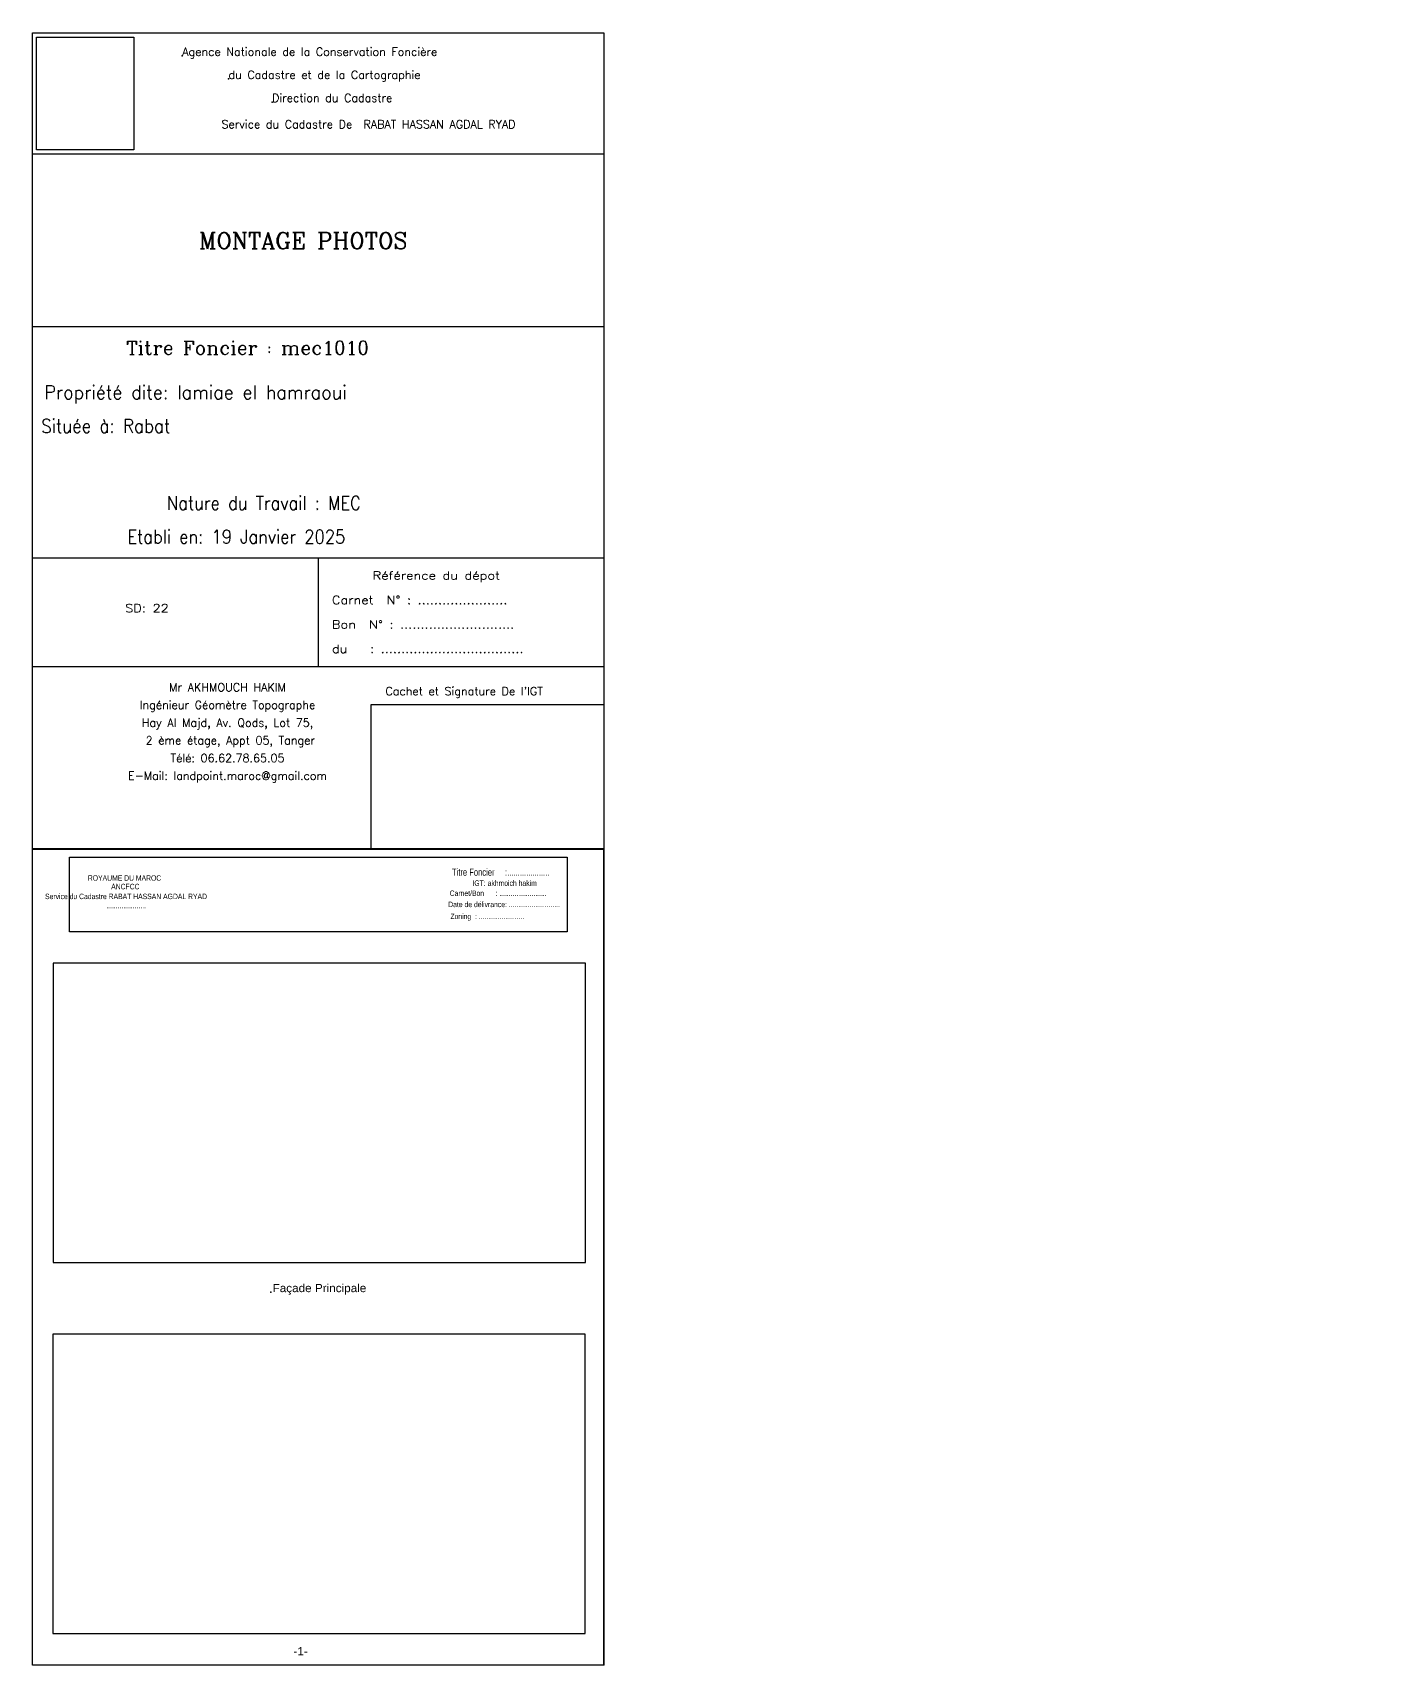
# Model space of a CAD drawing. Header units: millimetres. Extents: x 378070 to 378319, y 378515 to 379115.
# Drawn here: x 378070.1 to 378318.6, y 378814.7 to 379114.8 of the extents above; entities that cross this region are included whole.
import ezdxf
from ezdxf.enums import TextEntityAlignment as Align

# ---------------------------------------------------------------- set-up
doc = ezdxf.new("R2010")
doc.units = ezdxf.units.MM
for name, color, linetype in [('CADREP2', 1, 'Continuous'), ('MiseEnPage', 7, 'Continuous'), ('P1CONTINU', 7, 'Continuous'), ('P1TXT1', 6, 'Continuous'), ('P1TXT2', 7, 'Continuous'), ('P1TXT5', 7, 'Continuous'), ('P1TXT6', 7, 'Continuous'), ('P2TXT2', 7, 'Continuous'), ('P2TXT3', 7, 'Continuous')]:
    doc.layers.add(name, color=color, linetype=linetype)
doc.layers.add('chemise scannee', color=7, linetype='Continuous', plot=False)
doc.styles.add('ROMANC', font='romanc.shx')
doc.styles.add('style1', font='times.ttf')
doc.styles.add('style2', font='swisscl.ttf')
picture_1 = doc.add_image_def('image7.bmp', size_in_pixel=(101, 117))

msp = doc.modelspace()

# ---------------------------------------------------------------- linework, layer by layer
at = {"linetype": 'Continuous'}
for points in [[(378175.12, 378964.75), (378132.36, 378964.75), (378132.36, 378991.28), (378175.12, 378991.28)], [(378070.13, 378964.75), (378175.12, 378964.75), (378175.12, 378814.75), (378070.13, 378814.75)], [(378076.89, 378963.25), (378168.36, 378963.25), (378168.36, 378949.54), (378076.89, 378949.54)]]:
    msp.add_lwpolyline(points, close=True, dxfattribs=at)
for points in [[(378171.72, 378943.77), (378073.87, 378943.77), (378073.87, 378888.75), (378171.72, 378888.75)], [(378171.68, 378875.57), (378073.82, 378875.57), (378073.82, 378820.56), (378171.68, 378820.56)]]:
    msp.add_lwpolyline(points, close=True)
at = {"linetype": 'Continuous', "flags": 128}
msp.add_lwpolyline([(378070.13, 378879.97), (378070.13, 378879.97)], dxfattribs=at)
at = {"layer": 'CADREP2', "color": 0}
msp.add_lwpolyline([(378070.13, 378964.76), (378070.13, 379114.76), (378175.12, 379114.76), (378175.12, 378964.76), (378070.13, 378964.76)], dxfattribs=at)
at = {"layer": 'IMAGE'}
msp.add_point((378113.91, 378883.32), dxfattribs=at)
msp.add_point((378113.91, 378883.32), dxfattribs=at)
msp.add_point((378113.91, 378883.32), dxfattribs=at)
at = {"layer": 'P1CONTINU'}
for p, q in [((378070.13, 379114.76), (378175.12, 379114.76)), ((378070.13, 379060.76), (378175.12, 379060.76)), ((378070.13, 379018.26), (378122.63, 379018.26)), ((378122.63, 379018.26), (378122.63, 378998.26)), ((378122.63, 379018.26), (378175.12, 379018.26)), ((378175.12, 378814.73), (378175.12, 378964.73))]:
    msp.add_line(p, q, dxfattribs=at)
at = {"layer": 'P1CONTINU', "color": 0}
for p, q in [((378070.13, 379092.49), (378175.12, 379092.49)), ((378175.12, 378814.75), (378175.12, 378964.75)), ((378175.12, 378814.75), (378175.12, 378964.75))]:
    msp.add_line(p, q, dxfattribs=at)
at = {"layer": 'P1TXT1', "color": 0}
for p in [(378097.63, 379110.51), (378106.13, 379106.26), (378114.13, 379102.01)]:
    msp.add_point(p, dxfattribs=at)
at = {"layer": 'P1TXT2'}
msp.add_line((378070.13, 378998.26), (378175.12, 378998.26), dxfattribs=at)

# ---------------------------------------------------------------- texts
at = {"layer": 'chemise scannee', "color": 0, "linetype": 'Continuous', "insert": (378318.55, 378939.5), "char_height": 0.00391, "width": 0.0272, "attachment_point": 1, "style": 'style1'}
msp.add_mtext('27407/11', dxfattribs=at)
at = {"layer": 'chemise scannee', "color": 40, "linetype": 'Continuous', "true_color": 0xf8d731, "insert": (378318.55, 378939.5), "char_height": 0.00391, "width": 0.0272, "attachment_point": 1, "style": 'style1'}
msp.add_mtext('27407/11', dxfattribs=at)
at = {"layer": 'MiseEnPage', "color": 0, "style": 'style2'}
for s, height, p in [('Titre Foncier     :....................', 1.3, (378156.15, 378959.84)), ('ROYAUME DU MAROC', 1, (378087.02, 378958.92)), ('ANCFCC', 1, (378087.17, 378957.35)), ('IGT: akhmoich hakim', 1, (378156.88, 378957.98)), ('Service du Cadastre RABAT HASSAN AGDAL RYAD', 1, (378087.29, 378955.54)), ('Carnet/Bon      : .........................', 1, (378155.69, 378956.12)), ('Date de délivrance: ...........................', 1, (378156.78, 378954.07)), ('.....................', 1, (378087.31, 378953.87)), ('Zoning  : ........................', 1, (378153.7, 378951.87))]:
    msp.add_text(s, height=height, dxfattribs=at).set_placement(p, align=Align.CENTER)
at = {"layer": 'MiseEnPage', "color": 0, "style": 'style2', "width": 1.4}
for s, p in [('Façade Principale', (378122.84, 378883.32)), ('-1-', (378119.37, 378816.58))]:
    msp.add_text(s, height=1.5, dxfattribs=at).set_placement(p, align=Align.CENTER)
at = {"layer": 'P1TXT1', "color": 0, "style": 'ROMANC'}
for s, p in [('Agence Nationale de la Conservation Foncière', (378097.63, 379110.51)), ('du Cadastre et de la Cartographie', (378106.13, 379106.26)), ('Direction du Cadastre', (378114.13, 379102.01)), ('Service du Cadastre De  RABAT HASSAN AGDAL RYAD', (378104.83, 379097.18))]:
    msp.add_text(s, height=1.5, dxfattribs=at).set_placement(p)
at = {"layer": 'P1TXT5', "style": 'ROMANC', "width": 1.167}
for s, p in [('Référence du dépot', (378132.63, 379014.26)), ('SD: 22', (378087.13, 379008.26)), ('Carnet  N° : ......................', (378125.13, 379009.76)), ('Bon  N° : ............................', (378125.13, 379005.26)), ('du   : ...................................', (378125.13, 379000.76))]:
    msp.add_text(s, height=1.5, dxfattribs=at).set_placement(p)
at = {"layer": 'P1TXT6', "style": 'ROMANC'}
msp.add_text("Cachet et Signature De l'IGT", height=1.5, dxfattribs=at).set_placement((378134.98, 378993.01))
at = {"layer": 'P1TXT6', "insert": (378080.43, 378995.22), "char_height": 1.5, "width": 51.0341, "attachment_point": 1, "style": 'ROMANC'}
msp.add_mtext('\\pxsm1.3,qc;Mr AKHMOUCH HAKIM \\PIngénieur Géomètre Topographe\\PHay Al Majd, Av. Qods, Lot 75,\\P 2 ème étage, Appt 05, Tanger\\PTélé: 06.62.78.65.05  \\PE-Mail: landpoint.maroc@gmail.com', dxfattribs=at)
at = {"layer": 'P2TXT2', "color": 5, "style": 'ROMANC'}
msp.add_text('MONTAGE PHOTOS', height=3, dxfattribs=at).set_placement((378100.7, 379075.04))
at = {"layer": 'P2TXT3', "color": 0, "style": 'ROMANC'}
msp.add_text('Titre Foncier : mec1010', height=2.5, dxfattribs=at).set_placement((378087.37, 379055.6))
for s, width, p in [('Propriété dite: lamiae el hamraoui', 0.95, (378072.27, 379047.42)), ('Située à: Rabat', 0.9, (378071.7, 379041.24)), ('Nature du Travail : MEC', 0.88, (378094.81, 379027.07)), ('Etabli en: 19 Janvier 2025', 0.88, (378087.53, 379020.89))]:
    msp.add_text(s, height=2.5, dxfattribs=dict(at, width=width)).set_placement(p)

# ---------------------------------------------------------------- pictures from other files: only their frames are drawn
at = {"linetype": 'Continuous'}
image = msp.add_image(picture_1, insert=(378070.83, 379093.21), size_in_units=(17.91, 20.75), dxfattribs=at)
image.dxf.flags = 7

doc.saveas('drawing.dxf')
